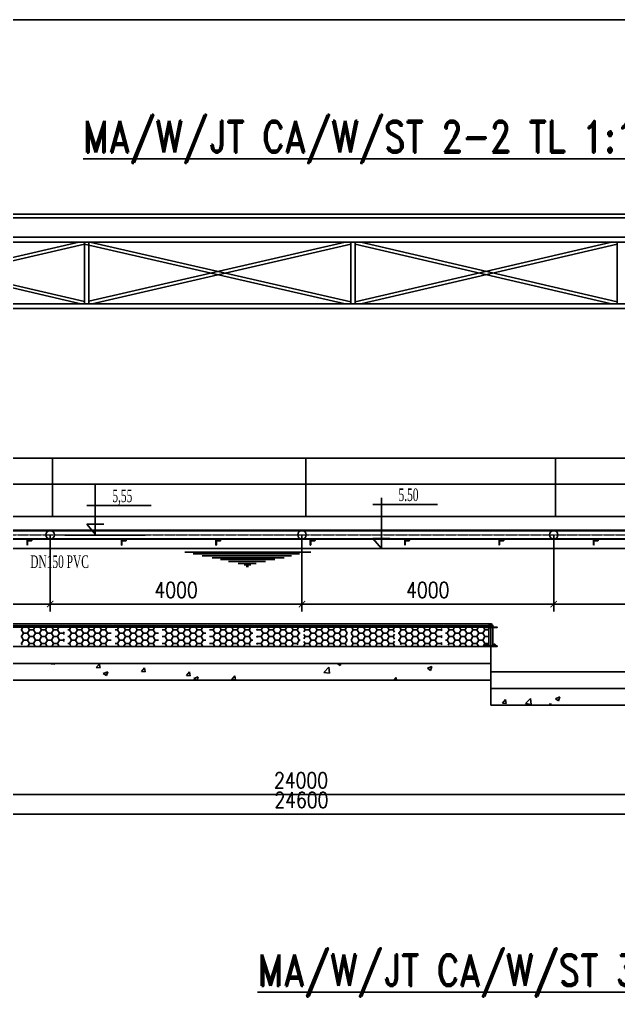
# Model space of a CAD drawing. Header units: millimetres. Extents: x -702765 to 835888, y -645289 to 262.
# Drawn here: x 745308 to 754819, y -291047 to -275353 of the extents above; entities that cross this region are included whole.
import ezdxf
from ezdxf.enums import TextEntityAlignment as Align

# ---------------------------------------------------------------- set-up
doc = ezdxf.new("R2010")
doc.units = ezdxf.units.MM
doc.header["$LTSCALE"] = 0.01
for name, pattern in [('AM_ISO08W050', [18, 12, -1.5, 3, -1.5]), ('AM_ISO08W050x2', [9, 6, -0.75, 1.5, -0.75]), ('CENTER', [2, 1.25, -0.25, 0.25, -0.25])]:
    doc.linetypes.add(name, pattern=pattern)
for name, color, linetype, lineweight in [('AM_0N', 7, 'Continuous', 50), ('AM_7N', 142, 'AM_ISO08W050', 9), ('duong tam', 6, 'CENTER', 9)]:
    doc.layers.add(name, color=color, linetype=linetype, lineweight=lineweight)
for name, color, linetype in [('HACTH', 9, 'Continuous'), ('manh', 8, 'Continuous'), ('TEXT', 2, 'Continuous'), ('THEP', 4, 'Continuous')]:
    doc.layers.add(name, color=color, linetype=linetype)
doc.styles.add('text', font='romans.shx', dxfattribs={"width": 0.8, "bigfont": 'romansvn.shx'})
doc.styles.add('TUYEN', font='vntimeh.shx', dxfattribs={"width": 0.6, "height": 200})
doc.dimstyles.new('1-100', dxfattribs={"dimscale": 100, "dimtxt": 2.5, "dimasz": 1, "dimexe": 1.2, "dimexo": 0, "dimgap": 1, "dimtad": 1, "dimdec": 0, "dimtxsty": 'text', "dimblk": 'ARCHTICK', "dimcen": 2, "dimdle": 1.2, "dimclrd": 1, "dimclre": 1, "dimclrt": 2, "dimadec": 0, "dimazin": 0, "dimtfac": 1, "dimtdec": 0, "dimtix": 1, "dimtmove": 2, "dimatfit": 3, "dimldrblk": 'ARCHTICK', "dimfxl": 0, "dimarcsym": 0})
pattern_1 = [(0, (280451.833, -817915.795), (95.25, 54.9926), [63.5, -127]), (120, (280451.833, -817915.795), (-95.2499886, 54.9926197), [63.5, -127]), (60, (280451.833, -817915.795), (1.14e-05, 109.9852197), [-127, 63.5])]
pattern_2 = [(37.5, (280451.833, -817915.7954), (-0.32000626, 9.78826475), [0, -7.7216, 0, -8.636, 0, -8.255]), (7.5, (280451.833, -817915.795), (8.99046566, 14.336502), [0, -4.1656, 0, -6.9596, 0, -2.667]), (327.5, (280445.585, -817915.7954), (15.8198474, 0.02874369), [0, -2.54, 0, -9.144, 0, -11.938]), (317.5, (280445.585, -817915.795), (15.27112905, 4.45858647), [0, -1.27, 0, -5.9944, 0, -6.858])]
pattern_3 = [(45, (280451.833, -817915.795), (7e-15, 71.842049), [152.4, -50.8]), (135, (280487.754, -817879.874), (7e-15, 71.842049), [152.4, -50.8])]

# ---------------------------------------------------------------- blocks, each defined once
blk = doc.blocks.new('_ArchTick')
at = {"color": 0, "linetype": 'ByBlock', "const_width": 0.15}
blk.add_lwpolyline([(-0.5, -0.5), (0.5, 0.5)], dxfattribs=at)
blk = doc.blocks.new('*D17')
at = {"layer": 'Defpoints', "color": 0}
for p in [(737752, -286798), (761804, -286798), (761804, -287653)]:
    blk.add_point(p, dxfattribs=at)
at = {"layer": 'THEP', "color": 1, "lineweight": -2}
for p, q in [((737752, -286798), (737752, -287773)), ((761804, -286798), (761804, -287773)), ((737632, -287653), (761924, -287653))]:
    blk.add_line(p, q, dxfattribs=at)
at = {"layer": 'THEP', "color": 1, "lineweight": -2, "xscale": 100, "yscale": 100, "zscale": 100, "rotation": 180}
blk.add_blockref('_ArchTick', (737752, -287653), dxfattribs=at)
at = {"layer": 'THEP', "color": 1, "lineweight": -2, "xscale": 100, "yscale": 100, "zscale": 100}
blk.add_blockref('_ArchTick', (761804, -287653), dxfattribs=at)
at = {"layer": 'THEP', "color": 2, "insert": (749778, -287428), "char_height": 250, "attachment_point": 5, "style": 'text'}
blk.add_mtext('24000', dxfattribs=at)
blk = doc.blocks.new('*D22')
at = {"layer": 'Defpoints', "color": 0}
for p in [(737429, -287295), (762139, -287295), (762139, -287964)]:
    blk.add_point(p, dxfattribs=at)
at = {"layer": 'THEP', "color": 1, "lineweight": -2}
for p, q in [((737429, -287295), (737429, -288084)), ((762139, -287295), (762139, -288084)), ((737309, -287964), (762259, -287964))]:
    blk.add_line(p, q, dxfattribs=at)
at = {"layer": 'THEP', "color": 1, "lineweight": -2, "xscale": 100, "yscale": 100, "zscale": 100, "rotation": 180}
blk.add_blockref('_ArchTick', (737429, -287964), dxfattribs=at)
at = {"layer": 'THEP', "color": 1, "lineweight": -2, "xscale": 100, "yscale": 100, "zscale": 100}
blk.add_blockref('_ArchTick', (762139, -287964), dxfattribs=at)
at = {"layer": 'THEP', "color": 2, "insert": (749784, -287739), "char_height": 250, "attachment_point": 5, "style": 'text'}
blk.add_mtext('24600', dxfattribs=at)
blk = doc.blocks.new('*D24')
at = {"layer": 'Defpoints', "color": 0}
for p in [(741793, -283529), (745793, -283529), (745793, -284630)]:
    blk.add_point(p, dxfattribs=at)
at = {"layer": 'THEP', "color": 1, "lineweight": -2}
for p, q in [((741793, -283529), (741793, -284750)), ((745793, -283529), (745793, -284750)), ((741673, -284630), (745913, -284630))]:
    blk.add_line(p, q, dxfattribs=at)
at = {"layer": 'THEP', "color": 1, "lineweight": -2, "xscale": 100, "yscale": 100, "zscale": 100, "rotation": 180}
blk.add_blockref('_ArchTick', (741793, -284630), dxfattribs=at)
at = {"layer": 'THEP', "color": 1, "lineweight": -2, "xscale": 100, "yscale": 100, "zscale": 100}
blk.add_blockref('_ArchTick', (745793, -284630), dxfattribs=at)
at = {"layer": 'THEP', "color": 2, "insert": (743793, -284405), "char_height": 250, "attachment_point": 5, "style": 'text'}
blk.add_mtext('4000', dxfattribs=at)
blk = doc.blocks.new('*D25')
at = {"layer": 'Defpoints', "color": 0}
for p in [(745793, -283529), (749793, -283529), (749793, -284630)]:
    blk.add_point(p, dxfattribs=at)
at = {"layer": 'THEP', "color": 1, "lineweight": -2}
for p, q in [((745793, -283529), (745793, -284750)), ((749793, -283529), (749793, -284750)), ((745673, -284630), (749913, -284630))]:
    blk.add_line(p, q, dxfattribs=at)
at = {"layer": 'THEP', "color": 1, "lineweight": -2, "xscale": 100, "yscale": 100, "zscale": 100, "rotation": 180}
blk.add_blockref('_ArchTick', (745793, -284630), dxfattribs=at)
at = {"layer": 'THEP', "color": 1, "lineweight": -2, "xscale": 100, "yscale": 100, "zscale": 100}
blk.add_blockref('_ArchTick', (749793, -284630), dxfattribs=at)
at = {"layer": 'THEP', "color": 2, "insert": (747793, -284405), "char_height": 250, "attachment_point": 5, "style": 'text'}
blk.add_mtext('4000', dxfattribs=at)
blk = doc.blocks.new('*D26')
at = {"layer": 'Defpoints', "color": 0}
for p in [(749793, -283529), (753793, -283529), (753793, -284630)]:
    blk.add_point(p, dxfattribs=at)
at = {"layer": 'THEP', "color": 1, "lineweight": -2}
for p, q in [((749793, -283529), (749793, -284750)), ((753793, -283529), (753793, -284750)), ((749673, -284630), (753913, -284630))]:
    blk.add_line(p, q, dxfattribs=at)
at = {"layer": 'THEP', "color": 1, "lineweight": -2, "xscale": 100, "yscale": 100, "zscale": 100, "rotation": 180}
blk.add_blockref('_ArchTick', (749793, -284630), dxfattribs=at)
at = {"layer": 'THEP', "color": 1, "lineweight": -2, "xscale": 100, "yscale": 100, "zscale": 100}
blk.add_blockref('_ArchTick', (753793, -284630), dxfattribs=at)
at = {"layer": 'THEP', "color": 2, "insert": (751793, -284405), "char_height": 250, "attachment_point": 5, "style": 'text'}
blk.add_mtext('4000', dxfattribs=at)
blk = doc.blocks.new('*D27')
at = {"layer": 'Defpoints', "color": 0}
for p in [(753793, -283529), (757793, -283529), (757793, -284630)]:
    blk.add_point(p, dxfattribs=at)
at = {"layer": 'THEP', "color": 1, "lineweight": -2}
for p, q in [((753793, -283529), (753793, -284750)), ((757793, -283529), (757793, -284750)), ((753673, -284630), (757913, -284630))]:
    blk.add_line(p, q, dxfattribs=at)
at = {"layer": 'THEP', "color": 1, "lineweight": -2, "xscale": 100, "yscale": 100, "zscale": 100, "rotation": 180}
blk.add_blockref('_ArchTick', (753793, -284630), dxfattribs=at)
at = {"layer": 'THEP', "color": 1, "lineweight": -2, "xscale": 100, "yscale": 100, "zscale": 100}
blk.add_blockref('_ArchTick', (757793, -284630), dxfattribs=at)
at = {"layer": 'THEP', "color": 2, "insert": (755793, -284405), "char_height": 250, "attachment_point": 5, "style": 'text'}
blk.add_mtext('4000', dxfattribs=at)

msp = doc.modelspace()

# ---------------------------------------------------------------- hatches: boundary and pattern name
h = msp.add_hatch()
h.set_pattern_fill('ANSI31', color=4, scale=60, style=0)
h.set_pattern_definition([(45, (735166.7546, -336964.555), (-5.3033009, 5.3033009), [])])
h.paths.add_polyline_path([(745496, -283624.4, 0.4142136), (745501, -283619.4), (745501, -283617.4), (745463.5, -283617.4), (745463.5, -283624.4)])
h.paths.add_polyline_path([(745426, -283617.4), (745426, -283692.4), (745428, -283692.4, 0.4142136), (745433, -283687.4), (745433, -283632.4, -0.4142136), (745441, -283624.4), (745463.5, -283624.4), (745463.5, -283617.4)])
h = msp.add_hatch()
h.set_pattern_fill('ANSI31', color=4, scale=60, style=0)
h.set_pattern_definition([(45, (736666.7546, -336964.555), (-5.3033009, 5.3033009), [])])
h.paths.add_polyline_path([(746996, -283624.4, 0.4142136), (747001, -283619.4), (747001, -283617.4), (746963.5, -283617.4), (746963.5, -283624.4)])
h.paths.add_polyline_path([(746926, -283617.4), (746926, -283692.4), (746928, -283692.4, 0.4142136), (746933, -283687.4), (746933, -283632.4, -0.4142136), (746941, -283624.4), (746963.5, -283624.4), (746963.5, -283617.4)])
h = msp.add_hatch()
h.set_pattern_fill('ANSI31', color=4, scale=60, style=0)
h.set_pattern_definition([(45, (738166.7546, -336964.555), (-5.3033009, 5.3033009), [])])
h.paths.add_polyline_path([(748496, -283624.4, 0.4142136), (748501, -283619.4), (748501, -283617.4), (748463.5, -283617.4), (748463.5, -283624.4)])
h.paths.add_polyline_path([(748426, -283617.4), (748426, -283692.4), (748428, -283692.4, 0.4142136), (748433, -283687.4), (748433, -283632.4, -0.4142136), (748441, -283624.4), (748463.5, -283624.4), (748463.5, -283617.4)])
h = msp.add_hatch()
h.set_pattern_fill('ANSI31', color=4, scale=60, style=0)
h.set_pattern_definition([(45, (739666.7546, -336964.555), (-5.3033009, 5.3033009), [])])
h.paths.add_polyline_path([(749996, -283624.4, 0.4142136), (750001, -283619.4), (750001, -283617.4), (749963.5, -283617.4), (749963.5, -283624.4)])
h.paths.add_polyline_path([(749926, -283617.4), (749926, -283692.4), (749928, -283692.4, 0.4142136), (749933, -283687.4), (749933, -283632.4, -0.4142136), (749941, -283624.4), (749963.5, -283624.4), (749963.5, -283617.4)])
h = msp.add_hatch()
h.set_pattern_fill('ANSI31', color=4, scale=60, style=0)
h.set_pattern_definition([(45, (741166.7546, -336964.555), (-5.3033009, 5.3033009), [])])
h.paths.add_polyline_path([(751496, -283624.4, 0.4142136), (751501, -283619.4), (751501, -283617.4), (751463.5, -283617.4), (751463.5, -283624.4)])
h.paths.add_polyline_path([(751426, -283617.4), (751426, -283692.4), (751428, -283692.4, 0.4142136), (751433, -283687.4), (751433, -283632.4, -0.4142136), (751441, -283624.4), (751463.5, -283624.4), (751463.5, -283617.4)])
h = msp.add_hatch()
h.set_pattern_fill('ANSI31', color=4, scale=60, style=0)
h.set_pattern_definition([(45, (742666.7546, -336964.555), (-5.3033009, 5.3033009), [])])
h.paths.add_polyline_path([(752996, -283624.4, 0.4142136), (753001, -283619.4), (753001, -283617.4), (752963.5, -283617.4), (752963.5, -283624.4)])
h.paths.add_polyline_path([(752926, -283617.4), (752926, -283692.4), (752928, -283692.4, 0.4142136), (752933, -283687.4), (752933, -283632.4, -0.4142136), (752941, -283624.4), (752963.5, -283624.4), (752963.5, -283617.4)])
h = msp.add_hatch()
h.set_pattern_fill('ANSI31', color=4, scale=60, style=0)
h.set_pattern_definition([(45, (744166.7546, -336964.555), (-5.3033009, 5.3033009), [])])
h.paths.add_polyline_path([(754496, -283624.4, 0.4142136), (754501, -283619.4), (754501, -283617.4), (754463.5, -283617.4), (754463.5, -283624.4)])
h.paths.add_polyline_path([(754426, -283617.4), (754426, -283692.4), (754428, -283692.4, 0.4142136), (754433, -283687.4), (754433, -283632.4, -0.4142136), (754441, -283624.4), (754463.5, -283624.4), (754463.5, -283617.4)])
at = {"layer": 'HACTH', "linetype": 'Continuous'}
h = msp.add_hatch(dxfattribs=at)
h.set_pattern_fill('AR-SAND', color=256, scale=0.2, style=0)
h.set_pattern_definition(pattern_2)
h.paths.add_polyline_path([(752031.9, -284957.5, -0.0388258), (752032.6, -284957.1), (752033.5, -284956.6), (752043.5, -284956.6), (752043.5, -284944.7), (737793.5, -284944.7), (737793.5, -284974.6), (752013.5, -284974.6), (752013.5, -284964.6), (752031.9, -284964.6)])
h.paths.add_polyline_path([(751305, -284957.5, 0.0388258), (751304.3, -284957.1)], flags=16)
h.paths.add_polyline_path([(751302.6, -284963.8), (751302.6, -284964.6), (751299.7, -284964.6), (751287.2, -284964.6), (751284.3, -284964.6), (751284.3, -284963.8), (751281.9, -284963.8), (751281.9, -284957.5, -0.0388258), (751282.6, -284957.1), (751283.5, -284956.6), (751299.3, -284956.6), (751299.3, -284963.8)], flags=16)
h.paths.add_polyline_path([(750555, -284957.5, 0.0388258), (750554.3, -284957.1)], flags=16)
h.paths.add_polyline_path([(750552.6, -284963.8), (750552.6, -284964.6), (750549.7, -284964.6), (750537.2, -284964.6), (750534.3, -284964.6), (750534.3, -284963.8), (750531.9, -284963.8), (750531.9, -284957.5, -0.0388258), (750532.6, -284957.1), (750533.5, -284956.6), (750549.3, -284956.6), (750549.3, -284963.8)], flags=16)
h.paths.add_polyline_path([(749805, -284957.5, 0.0388258), (749804.3, -284957.1)], flags=16)
h.paths.add_polyline_path([(749802.6, -284963.8), (749802.6, -284964.6), (749799.7, -284964.6), (749787.2, -284964.6), (749784.3, -284964.6), (749784.3, -284963.8), (749781.9, -284963.8), (749781.9, -284957.5, -0.0388258), (749782.6, -284957.1), (749783.5, -284956.6), (749799.3, -284956.6), (749799.3, -284963.8)], flags=16)
h.paths.add_polyline_path([(749055, -284957.5, 0.0388258), (749054.3, -284957.1)], flags=16)
h.paths.add_polyline_path([(749052.6, -284963.8), (749052.6, -284964.6), (749049.7, -284964.6), (749037.2, -284964.6), (749034.3, -284964.6), (749034.3, -284963.8), (749031.9, -284963.8), (749031.9, -284957.5, -0.0388258), (749032.6, -284957.1), (749033.5, -284956.6), (749049.3, -284956.6), (749049.3, -284963.8)], flags=16)
h.paths.add_polyline_path([(748305, -284957.5, 0.0388258), (748304.3, -284957.1)], flags=16)
h.paths.add_polyline_path([(748302.6, -284963.8), (748302.6, -284964.6), (748299.7, -284964.6), (748287.2, -284964.6), (748284.3, -284964.6), (748284.3, -284963.8), (748281.9, -284963.8), (748281.9, -284957.5, -0.0388258), (748282.6, -284957.1), (748283.5, -284956.6), (748299.3, -284956.6), (748299.3, -284963.8)], flags=16)
h.paths.add_polyline_path([(747555, -284957.5, 0.0388258), (747554.3, -284957.1)], flags=16)
h.paths.add_polyline_path([(747552.6, -284963.8), (747552.6, -284964.6), (747549.7, -284964.6), (747537.2, -284964.6), (747534.3, -284964.6), (747534.3, -284963.8), (747531.9, -284963.8), (747531.9, -284957.5, -0.0388258), (747532.6, -284957.1), (747533.5, -284956.6), (747549.3, -284956.6), (747549.3, -284963.8)], flags=16)
h.paths.add_polyline_path([(746805, -284957.5, 0.0388258), (746804.3, -284957.1)], flags=16)
h.paths.add_polyline_path([(746802.6, -284963.8), (746802.6, -284964.6), (746799.7, -284964.6), (746787.2, -284964.6), (746784.3, -284964.6), (746784.3, -284963.8), (746781.9, -284963.8), (746781.9, -284957.5, -0.0388258), (746782.6, -284957.1), (746783.5, -284956.6), (746799.3, -284956.6), (746799.3, -284963.8)], flags=16)
h.paths.add_polyline_path([(746055, -284957.5, 0.0388258), (746054.3, -284957.1)], flags=16)
h.paths.add_polyline_path([(746052.6, -284963.8), (746052.6, -284964.6), (746049.7, -284964.6), (746037.2, -284964.6), (746034.3, -284964.6), (746034.3, -284963.8), (746031.9, -284963.8), (746031.9, -284957.5, -0.0388258), (746032.6, -284957.1), (746033.5, -284956.6), (746049.3, -284956.6), (746049.3, -284963.8)], flags=16)
h.paths.add_polyline_path([(745305, -284957.5, 0.0388258), (745304.3, -284957.1)], flags=16)
h.paths.add_polyline_path([(745302.6, -284963.8), (745302.6, -284964.6), (745299.7, -284964.6), (745287.2, -284964.6), (745284.3, -284964.6), (745284.3, -284963.8), (745281.9, -284963.8), (745281.9, -284957.5, -0.0388258), (745282.6, -284957.1), (745283.5, -284956.6), (745299.3, -284956.6), (745299.3, -284963.8)], flags=16)
h.paths.add_polyline_path([(744555, -284957.5, 0.0388258), (744554.3, -284957.1)], flags=16)
h.paths.add_polyline_path([(744552.6, -284963.8), (744552.6, -284964.6), (744549.7, -284964.6), (744537.2, -284964.6), (744534.3, -284964.6), (744534.3, -284963.8), (744531.9, -284963.8), (744531.9, -284957.5, -0.0388258), (744532.6, -284957.1), (744533.5, -284956.6), (744549.3, -284956.6), (744549.3, -284963.8)], flags=16)
h.paths.add_polyline_path([(743805, -284957.5, 0.0388258), (743804.3, -284957.1)], flags=16)
h.paths.add_polyline_path([(743802.6, -284963.8), (743802.6, -284964.6), (743799.7, -284964.6), (743787.2, -284964.6), (743784.3, -284964.6), (743784.3, -284963.8), (743781.9, -284963.8), (743781.9, -284957.5, -0.0388258), (743782.6, -284957.1), (743783.5, -284956.6), (743799.3, -284956.6), (743799.3, -284963.8)], flags=16)
h.paths.add_polyline_path([(743055, -284957.5, 0.0388258), (743054.3, -284957.1)], flags=16)
h.paths.add_polyline_path([(743052.6, -284963.8), (743052.6, -284964.6), (743049.7, -284964.6), (743037.2, -284964.6), (743034.3, -284964.6), (743034.3, -284963.8), (743031.9, -284963.8), (743031.9, -284957.5, -0.0388258), (743032.6, -284957.1), (743033.5, -284956.6), (743049.3, -284956.6), (743049.3, -284963.8)], flags=16)
h.paths.add_polyline_path([(742305, -284957.5, 0.0388258), (742304.3, -284957.1)], flags=16)
h.paths.add_polyline_path([(742302.6, -284963.8), (742302.6, -284964.6), (742299.7, -284964.6), (742287.2, -284964.6), (742284.3, -284964.6), (742284.3, -284963.8), (742281.9, -284963.8), (742281.9, -284957.5, -0.0388258), (742282.6, -284957.1), (742283.5, -284956.6), (742299.3, -284956.6), (742299.3, -284963.8)], flags=16)
h.paths.add_polyline_path([(741555, -284957.5, 0.0388258), (741554.3, -284957.1)], flags=16)
h.paths.add_polyline_path([(741552.6, -284963.8), (741552.6, -284964.6), (741549.7, -284964.6), (741537.2, -284964.6), (741534.3, -284964.6), (741534.3, -284963.8), (741531.9, -284963.8), (741531.9, -284957.5, -0.0388258), (741532.6, -284957.1), (741533.5, -284956.6), (741549.3, -284956.6), (741549.3, -284963.8)], flags=16)
h.paths.add_polyline_path([(740805, -284957.5, 0.0388258), (740804.3, -284957.1)], flags=16)
h.paths.add_polyline_path([(740802.6, -284963.8), (740802.6, -284964.6), (740799.7, -284964.6), (740787.2, -284964.6), (740784.3, -284964.6), (740784.3, -284963.8), (740781.9, -284963.8), (740781.9, -284957.5, -0.0388258), (740782.6, -284957.1), (740783.5, -284956.6), (740799.3, -284956.6), (740799.3, -284963.8)], flags=16)
h.paths.add_polyline_path([(740055, -284957.5, 0.0388258), (740054.3, -284957.1)], flags=16)
h.paths.add_polyline_path([(740052.6, -284963.8), (740052.6, -284964.6), (740049.7, -284964.6), (740037.2, -284964.6), (740034.3, -284964.6), (740034.3, -284963.8), (740031.9, -284963.8), (740031.9, -284957.5, -0.0388258), (740032.6, -284957.1), (740033.5, -284956.6), (740049.3, -284956.6), (740049.3, -284963.8)], flags=16)
h.paths.add_polyline_path([(739305, -284957.5, 0.0388258), (739304.3, -284957.1)], flags=16)
h.paths.add_polyline_path([(739302.6, -284963.8), (739302.6, -284964.6), (739299.7, -284964.6), (739287.2, -284964.6), (739284.3, -284964.6), (739284.3, -284963.8), (739281.9, -284963.8), (739281.9, -284957.5, -0.0388258), (739282.6, -284957.1), (739283.5, -284956.6), (739299.3, -284956.6), (739299.3, -284963.8)], flags=16)
h.paths.add_polyline_path([(738555, -284957.5, 0.0388258), (738554.3, -284957.1)], flags=16)
h.paths.add_polyline_path([(738552.6, -284963.8), (738552.6, -284964.6), (738549.7, -284964.6), (738537.2, -284964.6), (738534.3, -284964.6), (738534.3, -284963.8), (738531.9, -284963.8), (738531.9, -284957.5, -0.0388258), (738532.6, -284957.1), (738533.5, -284956.6), (738549.3, -284956.6), (738549.3, -284963.8)], flags=16)
h.paths.add_polyline_path([(737812.6, -284961.3, 0.0387523), (737813, -284960.6)], flags=16)
h.paths.add_polyline_path([(737804.9, -284961.3, -0.3099196), (737804.9, -284955.5, 0.2679492), (737804.5, -284960.6)], flags=16)
h = msp.add_hatch(dxfattribs=at)
h.set_pattern_fill('AR-HBONE', color=256, scale=0.5, style=0)
h.set_pattern_definition(pattern_3)
h.paths.add_polyline_path([(746043.5, -284974.7), (745293.5, -284974.7), (745293.5, -284984.6), (746043.5, -284984.6)])
h = msp.add_hatch(dxfattribs=at)
h.set_pattern_fill('AR-HBONE', color=256, scale=0.5, style=0)
h.set_pattern_definition(pattern_3)
h.paths.add_polyline_path([(746793.5, -284974.7), (746043.5, -284974.7), (746043.5, -284984.6), (746793.5, -284984.6)])
h = msp.add_hatch(dxfattribs=at)
h.set_pattern_fill('AR-HBONE', color=256, scale=0.5, style=0)
h.set_pattern_definition(pattern_3)
h.paths.add_polyline_path([(747543.5, -284974.7), (746793.5, -284974.7), (746793.5, -284984.6), (747543.5, -284984.6)])
h = msp.add_hatch(dxfattribs=at)
h.set_pattern_fill('AR-HBONE', color=256, scale=0.5, style=0)
h.set_pattern_definition(pattern_3)
h.paths.add_polyline_path([(748293.5, -284974.7), (747543.5, -284974.7), (747543.5, -284984.6), (748293.5, -284984.6)])
h = msp.add_hatch(dxfattribs=at)
h.set_pattern_fill('AR-HBONE', color=256, scale=0.5, style=0)
h.set_pattern_definition(pattern_3)
h.paths.add_polyline_path([(749043.5, -284974.7), (748293.5, -284974.7), (748293.5, -284984.6), (749043.5, -284984.6)])
h = msp.add_hatch(dxfattribs=at)
h.set_pattern_fill('AR-HBONE', color=256, scale=0.5, style=0)
h.set_pattern_definition(pattern_3)
h.paths.add_polyline_path([(749793.5, -284974.7), (749043.5, -284974.7), (749043.5, -284984.6), (749793.5, -284984.6)])
h = msp.add_hatch(dxfattribs=at)
h.set_pattern_fill('AR-HBONE', color=256, scale=0.5, style=0)
h.set_pattern_definition(pattern_3)
h.paths.add_polyline_path([(750543.5, -284974.7), (749793.5, -284974.7), (749793.5, -284984.6), (750543.5, -284984.6)])
h = msp.add_hatch(dxfattribs=at)
h.set_pattern_fill('AR-HBONE', color=256, scale=0.5, style=0)
h.set_pattern_definition(pattern_3)
h.paths.add_polyline_path([(751293.5, -284974.7), (750543.5, -284974.7), (750543.5, -284984.6), (751293.5, -284984.6)])
h = msp.add_hatch(dxfattribs=at)
h.set_pattern_fill('AR-HBONE', color=256, scale=0.5, style=0)
h.set_pattern_definition(pattern_3)
h.paths.add_polyline_path([(752043.5, -284974.7), (751293.5, -284974.7), (751293.5, -284984.6), (752043.5, -284984.6)])
h = msp.add_hatch(dxfattribs=at)
h.set_pattern_fill('AR-SAND', color=256, scale=0.2, style=0)
h.set_pattern_definition(pattern_2)
h.paths.add_polyline_path([(752781.9, -284957.5), (752783.5, -284956.6), (752792.7, -284956.6), (752792.7, -284944.7), (752043.5, -284944.7), (752043.5, -284956.6), (752053.5, -284956.6), (752055, -284957.5), (752055, -284963.8), (752052.6, -284963.8), (752052.6, -284964.6), (752073.5, -284964.6), (752073.5, -284974.6), (752763.5, -284974.6), (752763.5, -284964.6), (752784.3, -284964.6), (752784.3, -284963.8), (752781.9, -284963.8)])
h = msp.add_hatch(dxfattribs=at)
h.set_pattern_fill('AR-HBONE', color=256, scale=0.5, style=0)
h.set_pattern_definition(pattern_3)
h.paths.add_polyline_path([(752793.5, -284984.6), (752793.5, -284974.7), (752043.5, -284974.7), (752043.5, -284984.6)])
h = msp.add_hatch(dxfattribs=at)
h.set_pattern_fill('HONEY', color=256, scale=20, style=0)
h.set_pattern_definition(pattern_1)
h.paths.add_polyline_path([(746013.5, -285004.6), (745943.5, -285004.6), (745943.5, -284994.6), (745393.5, -284994.6), (745393.5, -285004.6), (745323.5, -285004.6), (745323.5, -285294.6), (745341.9, -285294.6), (745341.9, -285284.1), (745347.2, -285284.1), (745347.2, -285275.9), (745359.7, -285275.9), (745359.7, -285284.1), (745365, -285284.1), (745365, -285294.6), (745393.5, -285294.6), (745393.5, -285304.6), (745943.5, -285304.6), (745943.5, -285294.6), (745971.9, -285294.6), (745971.9, -285284.1), (745977.2, -285284.1), (745977.2, -285275.9), (745989.7, -285275.9), (745989.7, -285284.1), (745995, -285284.1), (745995, -285294.6), (746013.5, -285294.6)])
h = msp.add_hatch(dxfattribs=at)
h.set_pattern_fill('HONEY', color=256, scale=20, style=0)
h.set_pattern_definition(pattern_1)
h.paths.add_polyline_path([(746763.5, -285004.6), (746693.5, -285004.6), (746693.5, -284994.6), (746143.5, -284994.6), (746143.5, -285004.6), (746073.5, -285004.6), (746073.5, -285294.6), (746091.9, -285294.6), (746091.9, -285284.1), (746097.2, -285284.1), (746097.2, -285275.9), (746109.7, -285275.9), (746109.7, -285284.1), (746115, -285284.1), (746115, -285294.6), (746143.5, -285294.6), (746143.5, -285304.6), (746693.5, -285304.6), (746693.5, -285294.6), (746721.9, -285294.6), (746721.9, -285284.1), (746727.2, -285284.1), (746727.2, -285275.9), (746739.7, -285275.9), (746739.7, -285284.1), (746745, -285284.1), (746745, -285294.6), (746763.5, -285294.6)])
h = msp.add_hatch(dxfattribs=at)
h.set_pattern_fill('HONEY', color=256, scale=20, style=0)
h.set_pattern_definition(pattern_1)
h.paths.add_polyline_path([(747513.5, -285004.6), (747443.5, -285004.6), (747443.5, -284994.6), (746893.5, -284994.6), (746893.5, -285004.6), (746823.5, -285004.6), (746823.5, -285294.6), (746841.9, -285294.6), (746841.9, -285284.1), (746847.2, -285284.1), (746847.2, -285275.9), (746859.7, -285275.9), (746859.7, -285284.1), (746865, -285284.1), (746865, -285294.6), (746893.5, -285294.6), (746893.5, -285304.6), (747443.5, -285304.6), (747443.5, -285294.6), (747471.9, -285294.6), (747471.9, -285284.1), (747477.2, -285284.1), (747477.2, -285275.9), (747489.7, -285275.9), (747489.7, -285284.1), (747495, -285284.1), (747495, -285294.6), (747513.5, -285294.6)])
h = msp.add_hatch(dxfattribs=at)
h.set_pattern_fill('HONEY', color=256, scale=20, style=0)
h.set_pattern_definition(pattern_1)
h.paths.add_polyline_path([(748263.5, -285004.6), (748193.5, -285004.6), (748193.5, -284994.6), (747643.5, -284994.6), (747643.5, -285004.6), (747573.5, -285004.6), (747573.5, -285294.6), (747591.9, -285294.6), (747591.9, -285284.1), (747597.2, -285284.1), (747597.2, -285275.9), (747609.7, -285275.9), (747609.7, -285284.1), (747615, -285284.1), (747615, -285294.6), (747643.5, -285294.6), (747643.5, -285304.6), (748193.5, -285304.6), (748193.5, -285294.6), (748221.9, -285294.6), (748221.9, -285284.1), (748227.2, -285284.1), (748227.2, -285275.9), (748239.7, -285275.9), (748239.7, -285284.1), (748245, -285284.1), (748245, -285294.6), (748263.5, -285294.6)])
h = msp.add_hatch(dxfattribs=at)
h.set_pattern_fill('HONEY', color=256, scale=20, style=0)
h.set_pattern_definition(pattern_1)
h.paths.add_polyline_path([(749013.5, -285004.6), (748943.5, -285004.6), (748943.5, -284994.6), (748393.5, -284994.6), (748393.5, -285004.6), (748323.5, -285004.6), (748323.5, -285294.6), (748341.9, -285294.6), (748341.9, -285284.1), (748347.2, -285284.1), (748347.2, -285275.9), (748359.7, -285275.9), (748359.7, -285284.1), (748365, -285284.1), (748365, -285294.6), (748393.5, -285294.6), (748393.5, -285304.6), (748943.5, -285304.6), (748943.5, -285294.6), (748971.9, -285294.6), (748971.9, -285284.1), (748977.2, -285284.1), (748977.2, -285275.9), (748989.7, -285275.9), (748989.7, -285284.1), (748995, -285284.1), (748995, -285294.6), (749013.5, -285294.6)])
h = msp.add_hatch(dxfattribs=at)
h.set_pattern_fill('HONEY', color=256, scale=20, style=0)
h.set_pattern_definition(pattern_1)
h.paths.add_polyline_path([(749763.5, -285004.6), (749693.5, -285004.6), (749693.5, -284994.6), (749143.5, -284994.6), (749143.5, -285004.6), (749073.5, -285004.6), (749073.5, -285294.6), (749091.9, -285294.6), (749091.9, -285284.1), (749097.2, -285284.1), (749097.2, -285275.9), (749109.7, -285275.9), (749109.7, -285284.1), (749115, -285284.1), (749115, -285294.6), (749143.5, -285294.6), (749143.5, -285304.6), (749693.5, -285304.6), (749693.5, -285294.6), (749721.9, -285294.6), (749721.9, -285284.1), (749727.2, -285284.1), (749727.2, -285275.9), (749739.7, -285275.9), (749739.7, -285284.1), (749745, -285284.1), (749745, -285294.6), (749763.5, -285294.6)])
h = msp.add_hatch(dxfattribs=at)
h.set_pattern_fill('HONEY', color=256, scale=20, style=0)
h.set_pattern_definition(pattern_1)
h.paths.add_polyline_path([(750513.5, -285004.6), (750443.5, -285004.6), (750443.5, -284994.6), (749893.5, -284994.6), (749893.5, -285004.6), (749823.5, -285004.6), (749823.5, -285294.6), (749841.9, -285294.6), (749841.9, -285284.1), (749847.2, -285284.1), (749847.2, -285275.9), (749859.7, -285275.9), (749859.7, -285284.1), (749865, -285284.1), (749865, -285294.6), (749893.5, -285294.6), (749893.5, -285304.6), (750443.5, -285304.6), (750443.5, -285294.6), (750471.9, -285294.6), (750471.9, -285284.1), (750477.2, -285284.1), (750477.2, -285275.9), (750489.7, -285275.9), (750489.7, -285284.1), (750495, -285284.1), (750495, -285294.6), (750513.5, -285294.6)])
h = msp.add_hatch(dxfattribs=at)
h.set_pattern_fill('HONEY', color=256, scale=20, style=0)
h.set_pattern_definition(pattern_1)
h.paths.add_polyline_path([(751263.5, -285004.6), (751193.5, -285004.6), (751193.5, -284994.6), (750643.5, -284994.6), (750643.5, -285004.6), (750573.5, -285004.6), (750573.5, -285294.6), (750591.9, -285294.6), (750591.9, -285284.1), (750597.2, -285284.1), (750597.2, -285275.9), (750609.7, -285275.9), (750609.7, -285284.1), (750615, -285284.1), (750615, -285294.6), (750643.5, -285294.6), (750643.5, -285304.6), (751193.5, -285304.6), (751193.5, -285294.6), (751221.9, -285294.6), (751221.9, -285284.1), (751227.2, -285284.1), (751227.2, -285275.9), (751239.7, -285275.9), (751239.7, -285284.1), (751245, -285284.1), (751245, -285294.6), (751263.5, -285294.6)])
h = msp.add_hatch(dxfattribs=at)
h.set_pattern_fill('HONEY', color=256, scale=20, style=0)
h.set_pattern_definition(pattern_1)
h.paths.add_polyline_path([(752013.5, -285004.6), (751943.5, -285004.6), (751943.5, -284994.6), (751393.5, -284994.6), (751393.5, -285004.6), (751323.5, -285004.6), (751323.5, -285294.6), (751341.9, -285294.6), (751341.9, -285284.1), (751347.2, -285284.1), (751347.2, -285275.9), (751359.7, -285275.9), (751359.7, -285284.1), (751365, -285284.1), (751365, -285294.6), (751393.5, -285294.6), (751393.5, -285304.6), (751943.5, -285304.6), (751943.5, -285294.6), (751971.9, -285294.6), (751971.9, -285284.1), (751977.2, -285284.1), (751977.2, -285275.9), (751989.7, -285275.9), (751989.7, -285284.1), (751995, -285284.1), (751995, -285294.6), (752013.5, -285294.6)])
h = msp.add_hatch(dxfattribs=at)
h.set_pattern_fill('HONEY', color=256, scale=20, style=0)
h.set_pattern_definition(pattern_1)
h.paths.add_polyline_path([(752763.5, -285004.6), (752693.5, -285004.6), (752693.5, -284994.6), (752143.5, -284994.6), (752143.5, -285004.6), (752073.5, -285004.6), (752073.5, -285294.6), (752091.9, -285294.6), (752091.9, -285284.1), (752097.2, -285284.1), (752097.2, -285275.9), (752109.7, -285275.9), (752109.7, -285284.1), (752115, -285284.1), (752115, -285294.6), (752143.5, -285294.6), (752143.5, -285304.6), (752693.5, -285304.6), (752693.5, -285294.6), (752721.9, -285294.6), (752721.9, -285284.1), (752727.2, -285284.1), (752727.2, -285275.9), (752739.7, -285275.9), (752739.7, -285284.1), (752745, -285284.1), (752745, -285294.6), (752763.5, -285294.6)])

# ---------------------------------------------------------------- linework, layer by layer
for p, q in [((737379.2, -282312.6), (762125.2, -282312.6)), ((745829.5, -282317.6), (745829.5, -283239.4)), ((749851.9, -282317.6), (749851.9, -283239.4)), ((753823.9, -282317.6), (753823.9, -283239.4)), ((737373.3, -282727.7), (762125.2, -282727.7)), ((746507.8, -282714.4), (746507.8, -283521.9)), ((751055.5, -282942.3), (751055.5, -283749.8)), ((746373.1, -283064.3), (747396.6, -283064.3)), ((750920.8, -283047.3), (751944.3, -283047.3)), ((737393.5, -283239.4), (762125.5, -283239.4)), ((746373.1, -283360.4), (746642.4, -283360.4)), ((746507.8, -283521.9), (746373.1, -283360.4)), ((746023.5, -283536.6), (747303.4, -283536.6)), ((751055.5, -283749.8), (750920.8, -283588.3)), ((750920.8, -283588.3), (751190.1, -283588.3)), ((737793.5, -283749.8), (761792.2, -283749.8)), ((752792.7, -285004.6), (752792.7, -286237.2)), ((737393.5, -285571), (752792.7, -285571)), ((752792.7, -285704.3), (761792.2, -285704.3)), ((736926.9, -285837.5), (752792.7, -285837.5)), ((752792.7, -285970.8), (762125.5, -285970.8)), ((752792.7, -286237.2), (761527.5, -286237.2))]:
    msp.add_line(p, q)
at = {"color": 2}
for p, q in [((745426, -283617.4), (745501, -283617.4)), ((745426, -283617.4), (745426, -283692.4)), ((745426, -283692.4), (745428, -283692.4)), ((745433, -283632.4), (745433, -283687.4)), ((745441, -283624.4), (745496, -283624.4)), ((745501, -283617.4), (745501, -283619.4)), ((746926, -283617.4), (747001, -283617.4)), ((746926, -283617.4), (746926, -283692.4)), ((746926, -283692.4), (746928, -283692.4)), ((746933, -283632.4), (746933, -283687.4)), ((746941, -283624.4), (746996, -283624.4)), ((747001, -283617.4), (747001, -283619.4)), ((748426, -283617.4), (748501, -283617.4)), ((748426, -283617.4), (748426, -283692.4)), ((748433, -283632.4), (748433, -283687.4)), ((748441, -283624.4), (748496, -283624.4)), ((748501, -283617.4), (748501, -283619.4)), ((749926, -283617.4), (750001, -283617.4)), ((749926, -283617.4), (749926, -283692.4)), ((749933, -283632.4), (749933, -283687.4)), ((749941, -283624.4), (749996, -283624.4)), ((750001, -283617.4), (750001, -283619.4)), ((751426, -283617.4), (751501, -283617.4)), ((751426, -283617.4), (751426, -283692.4)), ((751426, -283692.4), (751428, -283692.4)), ((751433, -283632.4), (751433, -283687.4)), ((751441, -283624.4), (751496, -283624.4)), ((751501, -283617.4), (751501, -283619.4)), ((752926, -283617.4), (753001, -283617.4)), ((752926, -283617.4), (752926, -283692.4)), ((752926, -283692.4), (752928, -283692.4)), ((752933, -283632.4), (752933, -283687.4)), ((752941, -283624.4), (752996, -283624.4)), ((753001, -283617.4), (753001, -283619.4)), ((754426, -283617.4), (754501, -283617.4)), ((754426, -283617.4), (754426, -283692.4)), ((754426, -283692.4), (754428, -283692.4)), ((754433, -283632.4), (754433, -283687.4)), ((754441, -283624.4), (754496, -283624.4)), ((754501, -283617.4), (754501, -283619.4))]:
    msp.add_line(p, q, dxfattribs=at)
at = {"linetype": 'Continuous'}
for p, q in [((737793.5, -284974.7), (752792.7, -284974.7)), ((737793.5, -284984.6), (752792.7, -284984.6)), ((737793.5, -284994.6), (752792.7, -284994.6)), ((752721.9, -285285.5), (752721.9, -285293.2)), ((752841.9, -285285.5), (752841.9, -285293.2)), ((737793.5, -285304.6), (752792.7, -285304.6))]:
    msp.add_line(p, q, dxfattribs=at)
at = {"color": 0}
for p, q in [((745807, -285576.6), (745811.7, -285571)), ((745807, -285576.6), (745866.8, -285581.8)), ((745866.9, -285581.9), (745864.9, -285571)), ((746524.3, -285639.4), (746572.5, -285581.9)), ((746584.1, -285644.6), (746572.6, -285581.9)), ((750353.7, -285571), (750400.7, -285602.7)), ((750400.8, -285602.8), (750411.4, -285571)), ((746524.3, -285639.4), (746584.1, -285644.6)), ((746636.5, -285731.6), (746706.5, -285704.7)), ((746636.5, -285731.6), (746686.3, -285765.1)), ((746686.3, -285765.1), (746706.6, -285704.7)), ((747241.6, -285702.1), (747289.8, -285644.7)), ((747241.6, -285702.1), (747301.3, -285707.4)), ((747301.4, -285707.4), (747289.8, -285644.7)), ((747958.8, -285764.9), (748007, -285707.4)), ((747958.8, -285764.9), (748018.6, -285770.1)), ((748018.6, -285770.1), (748007.1, -285707.4)), ((748676.1, -285827.6), (748724.3, -285770.2)), ((748735.9, -285832.9), (748724.3, -285770.2)), ((750143.1, -285713.9), (750221, -285632.7)), ((750143.1, -285713.9), (750232.1, -285727.7)), ((750232.1, -285727.7), (750221.1, -285632.7)), ((751788.1, -285649.3), (751858.1, -285622.4)), ((751788.1, -285649.3), (751837.9, -285682.8)), ((751837.9, -285682.9), (751858.2, -285622.4)), ((748073.6, -285811.6), (748143.7, -285784.8)), ((748073.6, -285811.6), (748112, -285837.5)), ((748126, -285837.5), (748143.7, -285784.8)), ((748676.1, -285827.6), (748735.9, -285832.9)), ((749437.7, -285837.5), (749441.6, -285832.9)), ((749442.4, -285837.5), (749441.6, -285832.9)), ((751250.6, -285837.5), (751288.3, -285798.2)), ((751292.9, -285837.5), (751288.3, -285798.3)), ((752979.6, -286204.1), (753027.9, -286146.7)), ((752979.6, -286204.1), (753039.4, -286209.4)), ((753039.5, -286209.4), (753027.9, -286146.7)), ((753344.9, -286210.4), (753422.7, -286129.3)), ((753344.9, -286210.4), (753433.8, -286224.2)), ((753433.8, -286224.3), (753422.8, -286129.3)), ((753721.8, -286237.2), (753745.1, -286209.4)), ((753750.3, -286237.2), (753745.2, -286209.5)), ((753822.2, -286132), (753892.2, -286105.1)), ((753822.2, -286132), (753871.9, -286165.5)), ((753871.9, -286165.6), (753892.2, -286105.1))]:
    msp.add_line(p, q, dxfattribs=at)
at = {"color": 4}
for points, const_width in [([(737823.5, -283461.2), (762063, -283461.2)], 40), ([(737823.5, -283597.4), (762063, -283597.4)], 35)]:
    msp.add_lwpolyline(points, dxfattribs=dict(at, const_width=const_width))
at = {"linetype": 'Continuous'}
for points in [[(752043.5, -284974.7), (752823.5, -284974.7), (752823.5, -284984.6), (752043.5, -284984.6)], [(752693.5, -285294.6), (752893.5, -285294.6), (752893.5, -285304.6), (752693.5, -285304.6)]]:
    msp.add_lwpolyline(points, close=True, dxfattribs=at)
for points in [[(752781, -284974.6), (752763.5, -284974.6), (752763.5, -284964.6), (752823.5, -284964.6), (752823.5, -284974.6), (752781, -284974.6)], [(752781, -284984.6), (752823.5, -284984.6), (752823.5, -284994.6), (752763.5, -284994.6), (752763.5, -284984.6), (752781, -284984.6)], [(752770.4, -285004.6), (752693.5, -285004.6), (752693.5, -284994.6), (752893.5, -284994.6), (752893.5, -285004.6), (752816.6, -285004.6)], [(752770.4, -285004.6), (752823.5, -285004.6), (752823.5, -285294.6), (752763.5, -285294.6), (752763.5, -285004.6), (752770.4, -285004.6)]]:
    msp.add_lwpolyline(points, dxfattribs=at)
at = {"color": 4}
for centre in [(745793.5, -283529.3), (749793.5, -283529.3), (753793.5, -283529.3)]:
    msp.add_circle(centre, 68.1, dxfattribs=at)
at = {"color": 2}
for centre, radius, start, end in [((745428, -283687.4), 5, 270, 0), ((745441, -283632.4), 8, 90, 180), ((745496, -283619.4), 5, 270, 0), ((746928, -283687.4), 5, 270, 0), ((746941, -283632.4), 8, 90, 180), ((746996, -283619.4), 5, 270, 0), ((748428, -283687.4), 5, 270, 0), ((748441, -283632.4), 8, 90, 180), ((748496, -283619.4), 5, 270, 0), ((749928, -283687.4), 5, 270, 0), ((749941, -283632.4), 8, 90, 180), ((749996, -283619.4), 5, 270, 0), ((751428, -283687.4), 5, 270, 0), ((751441, -283632.4), 8, 90, 180), ((751496, -283619.4), 5, 270, 0), ((752928, -283687.4), 5, 270, 0), ((752941, -283632.4), 8, 90, 180), ((752996, -283619.4), 5, 270, 0), ((754428, -283687.4), 5, 270, 0), ((754441, -283632.4), 8, 90, 180), ((754496, -283619.4), 5, 270, 0)]:
    msp.add_arc(centre, radius, start, end, dxfattribs=at)
at = {"layer": 'AM_0N'}
for p, q in [((752781.9, -284957.5), (752783.5, -284956.6)), ((752781.9, -284957.5), (752781.9, -284963.8)), ((752784.3, -284963.8), (752781.9, -284963.8)), ((752783.5, -284956.6), (752803.5, -284956.6)), ((752802.6, -284963.8), (752784.3, -284963.8)), ((752784.3, -284963.8), (752784.3, -284964.6)), ((752784.3, -284964.6), (752787.2, -284964.6)), ((752787.2, -284964.6), (752799.7, -284964.6)), ((752787.7, -284957.5), (752787.7, -284963.8)), ((752799.3, -284957.5), (752799.3, -284963.8)), ((752799.7, -284964.6), (752802.6, -284964.6)), ((752802.6, -284963.8), (752802.6, -284964.6)), ((752805, -284963.8), (752802.6, -284963.8)), ((752805, -284957.5), (752803.5, -284956.6)), ((752805, -284957.5), (752805, -284963.8)), ((752781.9, -284996), (752784.4, -284994.6)), ((752781.9, -284996), (752781.9, -285003.7)), ((752781.9, -285003.7), (752784.4, -285005.1)), ((752784.4, -284994.6), (752802.6, -284994.6)), ((752784.4, -285005.1), (752802.6, -285005.1)), ((752787.2, -284994.6), (752799.7, -284994.6)), ((752787.2, -285005.1), (752787.2, -285012.2)), ((752799.7, -285012.2), (752787.2, -285012.2)), ((752787.2, -285012.2), (752788.2, -285013.2)), ((752787.7, -284996), (752787.7, -285003.7)), ((752798.8, -285013.2), (752788.2, -285013.2)), ((752798.8, -285013.2), (752799.7, -285012.2)), ((752799.3, -284996), (752799.3, -285003.7)), ((752799.7, -285005.1), (752799.7, -285012.2)), ((752805, -284996), (752802.6, -284994.6)), ((752805, -285003.7), (752802.6, -285005.1)), ((752805, -284996), (752805, -285003.7)), ((752721.9, -285285.5), (752724.4, -285284.1)), ((752721.9, -285293.2), (752724.4, -285294.6)), ((752742.6, -285284.1), (752724.4, -285284.1)), ((752742.6, -285294.6), (752724.4, -285294.6)), ((752728.2, -285275.9), (752727.2, -285276.9)), ((752727.2, -285284.1), (752727.2, -285276.9)), ((752727.2, -285276.9), (752739.7, -285276.9)), ((752739.7, -285294.6), (752727.2, -285294.6)), ((752727.7, -285293.2), (752727.7, -285285.5)), ((752728.2, -285275.9), (752738.8, -285275.9)), ((752739.7, -285276.9), (752738.8, -285275.9)), ((752739.3, -285293.2), (752739.3, -285285.5)), ((752739.7, -285284.1), (752739.7, -285276.9)), ((752745, -285285.5), (752742.6, -285284.1)), ((752745, -285293.2), (752742.6, -285294.6)), ((752745, -285293.2), (752745, -285285.5)), ((752841.9, -285285.5), (752844.4, -285284.1)), ((752841.9, -285293.2), (752844.4, -285294.6)), ((752862.6, -285284.1), (752844.4, -285284.1)), ((752862.6, -285294.6), (752844.4, -285294.6)), ((752848.2, -285275.9), (752847.2, -285276.9)), ((752847.2, -285284.1), (752847.2, -285276.9)), ((752847.2, -285276.9), (752859.7, -285276.9)), ((752859.7, -285294.6), (752847.2, -285294.6)), ((752847.7, -285293.2), (752847.7, -285285.5)), ((752848.2, -285275.9), (752858.8, -285275.9)), ((752859.7, -285276.9), (752858.8, -285275.9)), ((752859.3, -285293.2), (752859.3, -285285.5)), ((752859.7, -285284.1), (752859.7, -285276.9)), ((752865, -285285.5), (752862.6, -285284.1)), ((752865, -285293.2), (752862.6, -285294.6)), ((752865, -285293.2), (752865, -285285.5))]:
    msp.add_line(p, q, dxfattribs=at)
for centre, radius, start, end in [((752784.8, -284961.7), 5.1, 55.55313, 115.55313), ((752793.5, -284975.7), 19.1, 72.38753, 107.61247), ((752802.1, -284961.7), 5.1, 64.44687, 124.44687), ((752784.8, -285000.2), 5.11, 55.56153, 115.56153), ((752784.8, -284999.5), 5.11, 244.43847, 304.43847), ((752793.5, -285014.2), 19.1, 72.38303, 107.61697), ((752793.5, -284985.5), 19.1, 252.38303, 287.61697), ((752802.1, -285000.2), 5.11, 64.43847, 124.43847), ((752802.1, -284999.5), 5.11, 235.56153, 295.56153), ((752724.8, -285289.7), 5.11, 55.56153, 115.56153), ((752724.8, -285289), 5.11, 244.43847, 304.43847), ((752733.5, -285303.7), 19.1, 72.38303, 107.61697), ((752733.5, -285275), 19.1, 252.38303, 287.61697), ((752742.1, -285289.7), 5.11, 64.43847, 124.43847), ((752742.1, -285289), 5.11, 235.56153, 295.56153), ((752844.8, -285289.7), 5.11, 55.56153, 115.56153), ((752844.8, -285289), 5.11, 244.43847, 304.43847), ((752853.5, -285303.7), 19.1, 72.38303, 107.61697), ((752853.5, -285275), 19.1, 252.38303, 287.61697), ((752862.1, -285289.7), 5.11, 64.43847, 124.43847), ((752862.1, -285289), 5.11, 235.56153, 295.56153)]:
    msp.add_arc(centre, radius, start, end, dxfattribs=at)
at = {"layer": 'AM_7N', "linetype": 'AM_ISO08W050x2'}
for p, q in [((752733.5, -285312.2), (752733.5, -285273.4)), ((752853.5, -285312.2), (752853.5, -285273.4))]:
    msp.add_line(p, q, dxfattribs=at)
at = {"layer": 'duong tam', "ltscale": 200}
for p, q in [((737823.5, -283529.3), (762063, -283529.3)), ((752793.5, -284935.7), (752793.5, -285342.7))]:
    msp.add_line(p, q, dxfattribs=at)
at = {"layer": 'HACTH'}
for p, q in [((748426, -283692.4), (748428, -283692.4)), ((749926, -283692.4), (749928, -283692.4)), ((747932.4, -283804.6), (749932.3, -283804.6)), ((748064.9, -283834.7), (749751.6, -283834.7)), ((748209.5, -283864.8), (749625.1, -283864.8)), ((748366.1, -283894.9), (749510.6, -283894.9)), ((748498.6, -283925), (749360, -283925)), ((748625.1, -283955.1), (749215.5, -283955.1)), ((748781.8, -283985.2), (749064.9, -283985.2)), ((748872.1, -284009.3), (748980.5, -284009.3)), ((748908.2, -284033.4), (748944.4, -284033.4))]:
    msp.add_line(p, q, dxfattribs=at)
at = {"layer": 'HACTH', "linetype": 'Continuous'}
msp.add_line((752823.5, -284974.6), (752823.5, -284984.6), dxfattribs=at)
msp.add_lwpolyline([(737793.5, -284944.7), (752792.7, -284944.7), (752792.7, -284974.6), (737793.5, -284974.6)], close=True, dxfattribs=at)
at = {"layer": 'manh'}
for p, q in [((761905.5, -278439.4), (737920.4, -278439.4)), ((761905.5, -278500.6), (737920.4, -278500.6)), ((761905.5, -278806.4), (737920.4, -278806.4)), ((761835.5, -278882.9), (737990.4, -278882.9)), ((742172.9, -279831.1), (746246.1, -278882.9)), ((742172.9, -278914.7), (746281.1, -279862.9)), ((742262.2, -278882.9), (746335.4, -279823.8)), ((742262.2, -279862.9), (746335.4, -278914.7)), ((746335.4, -278882.9), (746335.4, -279862.9)), ((746335.4, -278914.7), (750478.6, -279862.9)), ((746405.4, -278882.9), (746405.4, -279862.9)), ((746405.4, -279823.5), (750478.6, -278882.9)), ((746424.7, -278882.9), (750567.9, -279831.1)), ((746459.7, -279862.9), (750567.9, -278914.7)), ((750567.9, -278882.9), (750567.9, -279862.9)), ((750637.9, -278882.9), (750637.9, -279862.9)), ((750637.9, -279831.1), (754711.1, -278882.9)), ((750637.9, -278914.7), (754711.1, -279862.9)), ((750727.2, -278882.9), (754800.4, -279831.1)), ((750727.2, -279862.9), (754800.4, -278914.7)), ((754800.4, -278882.9), (754800.4, -279862.9)), ((737920.4, -279939.4), (761905.5, -279939.4)), ((761835.5, -279862.9), (737990.4, -279862.9))]:
    msp.add_line(p, q, dxfattribs=at)
at = {"layer": 'TEXT', "linetype": 'Continuous'}
msp.add_lwpolyline([(711460.4, -275353.5), (804608.4, -275353.5), (804608.4, -341137.4), (711460.4, -341137.4)], close=True, dxfattribs=at)

# ---------------------------------------------------------------- texts
at = {"layer": 'HACTH', "color": 4, "style": 'TUYEN', "width": 0.6}
for s, p in [('5,55', (746938.7, -283011.4)), ('5.50', (751486.4, -282994.3)), ('DN150 PVC', (745940.6, -284057.3))]:
    msp.add_text(s, height=200, dxfattribs=at).set_placement(p, align=Align.CENTER)
at = {"layer": 'HACTH', "color": 4, "char_height": 500, "width": 10494.084, "attachment_point": 1, "style": 'text'}
for s, insert in [('{\\Fromand,romandvn|c0;\\LMA/W/JT CA/W/ST 2-2 TL 1:100}', (746313.8, -276958.8)), ('{\\Fromand,romandvn|c0;\\LMA/W/JT CA/W/ST 3-3 TL 1:100}', (749089.1, -290191.8))]:
    msp.add_mtext(s, dxfattribs=dict(at, insert=insert))

# ---------------------------------------------------------------- dimensions: what is measured, and where the dimension line sits
at = {"layer": 'THEP'}
for base, p1, p2, picture, middle in [((745793.5, -284629.6), (741793.5, -283529.3), (745793.5, -283529.3), '*D24', (743793.5, -284404.6)), ((749793.5, -284629.6), (745793.5, -283529.3), (749793.5, -283529.3), '*D25', (747793.5, -284404.6)), ((753793.5, -284629.6), (749793.5, -283529.3), (753793.5, -283529.3), '*D26', (751793.5, -284404.6)), ((757793.5, -284629.6), (753793.5, -283529.3), (757793.5, -283529.3), '*D27', (755793.5, -284404.6))]:
    dim = msp.add_linear_dim(base=base, p1=p1, p2=p2, dimstyle='1-100', dxfattribs=at)
    dim.commit()
    dim.dimension.update_dxf_attribs({"geometry": picture, "text_midpoint": middle})
for base, p1, p2, text, picture, middle in [((761804.2, -287652.9), (737752, -286797.6), (761804.2, -286797.6), '24000', '*D17', (749778.1, -287427.9)), ((762138.7, -287963.9), (737429.3, -287294.9), (762138.7, -287294.9), '24600', '*D22', (749784, -287738.9))]:
    dim = msp.add_linear_dim(base=base, p1=p1, p2=p2, text=text, dimstyle='1-100', dxfattribs=at)
    dim.commit()
    dim.dimension.update_dxf_attribs({"geometry": picture, "text_midpoint": middle})

doc.saveas('drawing.dxf')
